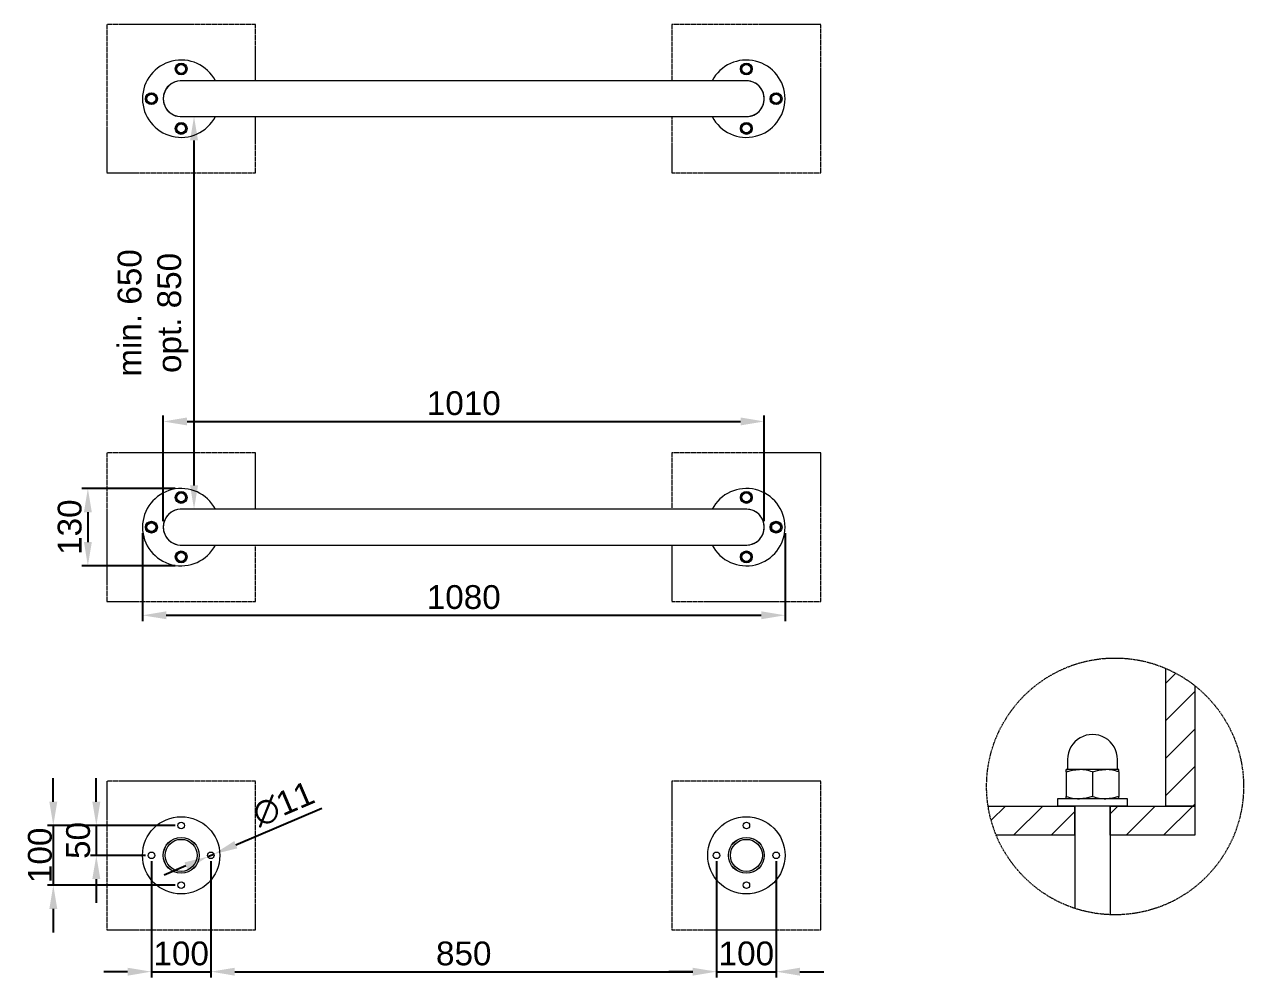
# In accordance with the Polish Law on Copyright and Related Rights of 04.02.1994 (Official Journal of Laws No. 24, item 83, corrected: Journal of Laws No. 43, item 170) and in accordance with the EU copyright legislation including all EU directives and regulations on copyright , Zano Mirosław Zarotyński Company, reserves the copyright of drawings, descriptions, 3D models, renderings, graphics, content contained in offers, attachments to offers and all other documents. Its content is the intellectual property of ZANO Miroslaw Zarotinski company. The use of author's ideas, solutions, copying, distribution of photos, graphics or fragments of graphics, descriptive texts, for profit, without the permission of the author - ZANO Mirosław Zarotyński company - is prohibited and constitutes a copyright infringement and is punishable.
# Model space of a CAD drawing. Header units: millimetres. Extents: x -470 to 13540, y 264 to 3642.
# Drawn here: x -26 to 2023, y 264 to 1867 of the extents above; entities that cross this region are included whole.
import ezdxf

# ---------------------------------------------------------------- set-up
doc = ezdxf.new("R2010")
doc.units = ezdxf.units.MM
doc.linetypes.add('HIDDEN', pattern=[1.905, 1.27, -0.635])
for name, color, linetype, lineweight in [('ZANO_R', 7, 'Continuous', 0), ('ZANO_R_przerywana', 7, 'HIDDEN', 0), ('ZANO_W', 1, 'Continuous', 0)]:
    doc.layers.add(name, color=color, linetype=linetype, lineweight=lineweight)
doc.styles.add('Arial', font='arial.ttf')
doc.styles.get("Standard").update_dxf_attribs({"font": 'ARIALUNI.TTF'})
doc.dimstyles.new('pl i ang', dxfattribs={"dimtxt": 50, "dimasz": 50, "dimexe": 1.25, "dimexo": 0.625, "dimgap": 10, "dimtad": 1, "dimtoh": 1, "dimtxsty": 'Standard', "dimcen": 2.5, "dimclrd": 1, "dimclre": 1, "dimclrt": 1, "dimadec": 0, "dimazin": 0, "dimtfac": 1, "dimtmove": 0, "dimatfit": 3, "dimfxl": 1, "dimarcsym": 1})

# ---------------------------------------------------------------- blocks, each defined once
blk = doc.blocks.new('*D453')
at = {"layer": 'ZANO_W', "color": 1, "lineweight": -2}
for p, q in [((249.3, 1711.5), (249.3, 1711.5)), ((259.3, 1091.4), (259.3, 1671.5)), ((249.3, 1051.4), (249.3, 1051.4))]:
    blk.add_line(p, q, dxfattribs=at)
at = {"layer": 'ZANO_W', "color": 1}
for points in [[(266, 1671.5), (252.6, 1671.5), (259.3, 1711.5)], [(252.6, 1091.4), (266, 1091.4), (259.3, 1051.4)]]:
    blk.add_solid(points, dxfattribs=at)
at = {"layer": 'ZANO_W', "color": 1, "insert": (190.3, 1381.4), "char_height": 40, "attachment_point": 5, "rotation": 90, "style": 'Arial'}
blk.add_mtext('min. 650\\Popt. 850', dxfattribs=at)
blk = doc.blocks.new('*D454')
at = {"layer": 'ZANO_W', "color": 1, "lineweight": -2}
for p, q in [((95.1, 559.4), (95.1, 599.4)), ((227.7, 519.4), (85.1, 519.4)), ((95.1, 519.4), (95.1, 469.4)), ((177.7, 469.4), (85.1, 469.4)), ((95.1, 429.4), (95.1, 389.4))]:
    blk.add_line(p, q, dxfattribs=at)
at = {"layer": 'ZANO_W', "color": 1}
for points in [[(88.4, 559.4), (101.8, 559.4), (95.1, 519.4)], [(101.8, 429.4), (88.4, 429.4), (95.1, 469.4)]]:
    blk.add_solid(points, dxfattribs=at)
at = {"layer": 'ZANO_W', "color": 1, "insert": (64.7, 494.4), "char_height": 40, "attachment_point": 5, "rotation": 90, "style": 'Arial'}
blk.add_mtext('50', dxfattribs=at)
blk = doc.blocks.new('*D456')
at = {"layer": 'ZANO_W', "color": 1, "lineweight": -2}
for p, q in [((22.8, 559.4), (22.8, 599.4)), ((227.7, 519.4), (12.8, 519.4)), ((22.8, 519.4), (22.8, 419.4)), ((227.7, 419.4), (12.8, 419.4)), ((22.8, 379.4), (22.8, 339.4))]:
    blk.add_line(p, q, dxfattribs=at)
at = {"layer": 'ZANO_W', "color": 1}
for points in [[(16.2, 559.4), (29.5, 559.4), (22.8, 519.4)], [(29.5, 379.4), (16.2, 379.4), (22.8, 419.4)]]:
    blk.add_solid(points, dxfattribs=at)
at = {"layer": 'ZANO_W', "color": 1, "insert": (0.5, 469.4), "char_height": 40, "attachment_point": 5, "rotation": 90, "style": 'Arial'}
blk.add_mtext('100', dxfattribs=at)
blk = doc.blocks.new('*D457')
at = {"layer": 'ZANO_W', "color": 1, "lineweight": -2}
for p, q in [((187.7, 459.4), (187.7, 263.8)), ((287.7, 459.4), (287.7, 263.8)), ((147.7, 273.8), (107.7, 273.8)), ((187.7, 273.8), (287.7, 273.8)), ((327.7, 273.8), (367.7, 273.8))]:
    blk.add_line(p, q, dxfattribs=at)
at = {"layer": 'ZANO_W', "color": 1}
for points in [[(147.7, 267.1), (147.7, 280.4), (187.7, 273.8)], [(327.7, 280.4), (327.7, 267.1), (287.7, 273.8)]]:
    blk.add_solid(points, dxfattribs=at)
at = {"layer": 'ZANO_W', "color": 1, "insert": (237.7, 304.2), "char_height": 40, "attachment_point": 5, "style": 'Arial'}
blk.add_mtext('100', dxfattribs=at)
blk = doc.blocks.new('*D458')
at = {"layer": 'ZANO_W', "color": 1, "lineweight": -2}
for p, q in [((287.7, 459.4), (287.7, 263.8)), ((1137.4, 459.4), (1137.4, 263.8)), ((327.7, 273.8), (1097.4, 273.8))]:
    blk.add_line(p, q, dxfattribs=at)
at = {"layer": 'ZANO_W', "color": 1}
for points in [[(327.7, 280.4), (327.7, 267.1), (287.7, 273.8)], [(1097.4, 267.1), (1097.4, 280.4), (1137.4, 273.8)]]:
    blk.add_solid(points, dxfattribs=at)
at = {"layer": 'ZANO_W', "color": 1, "insert": (712.5, 304.2), "char_height": 40, "attachment_point": 5, "style": 'Arial'}
blk.add_mtext('850', dxfattribs=at)
blk = doc.blocks.new('*D459')
at = {"layer": 'ZANO_W', "color": 1, "lineweight": -2}
for p, q in [((1137.4, 459.4), (1137.4, 263.8)), ((1237.4, 459.4), (1237.4, 263.8)), ((1097.4, 273.8), (1057.4, 273.8)), ((1137.4, 273.8), (1237.4, 273.8)), ((1277.4, 273.8), (1317.4, 273.8))]:
    blk.add_line(p, q, dxfattribs=at)
at = {"layer": 'ZANO_W', "color": 1}
for points in [[(1097.4, 267.1), (1097.4, 280.4), (1137.4, 273.8)], [(1277.4, 280.4), (1277.4, 267.1), (1237.4, 273.8)]]:
    blk.add_solid(points, dxfattribs=at)
at = {"layer": 'ZANO_W', "color": 1, "insert": (1187.4, 304.2), "char_height": 40, "attachment_point": 5, "style": 'Arial'}
blk.add_mtext('100', dxfattribs=at)
blk = doc.blocks.new('*D463')
at = {"layer": 'ZANO_W', "color": 1, "lineweight": -2}
for p, q in [((329.5, 487.2), (474, 548.9)), ((282.6, 467.2), (292.7, 471.5)), ((245.8, 451.5), (209, 435.8))]:
    blk.add_line(p, q, dxfattribs=at)
at = {"layer": 'ZANO_W', "color": 1}
for points in [[(326.9, 493.4), (332.1, 481.1), (292.7, 471.5)], [(248.4, 445.4), (243.2, 457.6), (282.6, 467.2)]]:
    blk.add_solid(points, dxfattribs=at)
at = {"layer": 'ZANO_W', "color": 1, "insert": (409.6, 555.7), "char_height": 40, "attachment_point": 5, "rotation": 23.1185, "style": 'Arial'}
blk.add_mtext('∅11', dxfattribs=at)
blk = doc.blocks.new('*D464')
at = {"layer": 'ZANO_W', "color": 1, "lineweight": -2}
for p, q in [((227.7, 1086.2), (70.9, 1086.2)), ((80.9, 1046.2), (80.9, 996.2)), ((227.7, 956.2), (70.9, 956.2))]:
    blk.add_line(p, q, dxfattribs=at)
at = {"layer": 'ZANO_W', "color": 1}
for points in [[(87.6, 1046.2), (74.3, 1046.2), (80.9, 1086.2)], [(74.3, 996.2), (87.6, 996.2), (80.9, 956.2)]]:
    blk.add_solid(points, dxfattribs=at)
at = {"layer": 'ZANO_W', "color": 1, "insert": (50.5, 1021.2), "char_height": 40, "attachment_point": 5, "rotation": 90, "style": 'Arial'}
blk.add_mtext('130', dxfattribs=at)
blk = doc.blocks.new('*D465')
at = {"layer": 'ZANO_W', "color": 1, "lineweight": -2}
for p, q in [((207.5, 1031.2), (207.5, 1208.9)), ((1217.6, 1031.2), (1217.6, 1208.9)), ((247.5, 1198.9), (1177.6, 1198.9))]:
    blk.add_line(p, q, dxfattribs=at)
at = {"layer": 'ZANO_W', "color": 1}
for points in [[(247.5, 1205.6), (247.5, 1192.3), (207.5, 1198.9)], [(1177.6, 1192.3), (1177.6, 1205.6), (1217.6, 1198.9)]]:
    blk.add_solid(points, dxfattribs=at)
at = {"layer": 'ZANO_W', "color": 1, "insert": (712.6, 1229.4), "char_height": 40, "attachment_point": 5, "style": 'Arial'}
blk.add_mtext('1010', dxfattribs=at)
blk = doc.blocks.new('*D466')
at = {"layer": 'ZANO_W', "color": 1, "lineweight": -2}
for p, q in [((172.7, 1011.2), (172.7, 863)), ((1252.4, 1011.2), (1252.4, 863)), ((212.7, 873), (1212.4, 873))]:
    blk.add_line(p, q, dxfattribs=at)
at = {"layer": 'ZANO_W', "color": 1}
for points in [[(212.7, 879.7), (212.7, 866.4), (172.7, 873)], [(1212.4, 866.4), (1212.4, 879.7), (1252.4, 873)]]:
    blk.add_solid(points, dxfattribs=at)
at = {"layer": 'ZANO_W', "color": 1, "insert": (712.5, 903.4), "char_height": 40, "attachment_point": 5, "style": 'Arial'}
blk.add_mtext('1080', dxfattribs=at)

msp = doc.modelspace()

# ---------------------------------------------------------------- linework, layer by layer
at = {"layer": 'ZANO_R'}
for p, q in [((237.7, 1799.6), (233, 1799.6)), ((237.7, 1783.6), (233, 1783.6)), ((242.3, 1799.6), (237.7, 1799.6)), ((242.3, 1783.6), (237.7, 1783.6)), ((1178.1, 1791.6), (1180.5, 1787.6)), ((1182.8, 1799.6), (1180.5, 1795.6)), ((1187.4, 1799.6), (1182.8, 1799.6)), ((1187.4, 1783.6), (1182.8, 1783.6)), ((1192, 1799.6), (1187.4, 1799.6)), ((1192, 1783.6), (1187.4, 1783.6)), ((1192, 1783.6), (1194.3, 1787.6)), ((281, 1771.8), (237.7, 1771.8)), ((1080.7, 1771.8), (281, 1771.8)), ((1187.4, 1771.8), (1080.7, 1771.8)), ((179.7, 1746.2), (179.7, 1741.6)), ((179.7, 1741.6), (179.7, 1737)), ((195.7, 1746.2), (195.7, 1741.6)), ((195.7, 1741.6), (195.7, 1737)), ((1229.4, 1741.6), (1229.4, 1746.2)), ((1229.4, 1737), (1229.4, 1741.6)), ((1245.4, 1741.6), (1245.4, 1746.2)), ((1245.4, 1737), (1245.4, 1741.6)), ((237.7, 1711.5), (281, 1711.5)), ((281, 1711.5), (1080.7, 1711.5)), ((1080.7, 1711.5), (1187.4, 1711.5)), ((233, 1699.6), (237.7, 1699.6)), ((233, 1683.6), (237.7, 1683.6)), ((237.7, 1699.6), (242.3, 1699.6)), ((237.7, 1683.6), (242.3, 1683.6)), ((1182.8, 1699.6), (1187.4, 1699.6)), ((1182.8, 1683.6), (1187.4, 1683.6)), ((1187.4, 1699.6), (1192, 1699.6)), ((1187.4, 1683.6), (1192, 1683.6)), ((237.7, 1079.2), (233, 1079.2)), ((242.3, 1079.2), (237.7, 1079.2)), ((1178.1, 1071.2), (1180.5, 1067.2)), ((1182.8, 1079.2), (1180.5, 1075.2)), ((1187.4, 1079.2), (1182.8, 1079.2)), ((1192, 1079.2), (1187.4, 1079.2)), ((1192, 1063.2), (1194.3, 1067.2)), ((237.7, 1063.2), (233, 1063.2)), ((242.3, 1063.2), (237.7, 1063.2)), ((281, 1051.4), (237.7, 1051.4)), ((1080.7, 1051.4), (281, 1051.4)), ((1187.4, 1051.4), (1080.7, 1051.4)), ((1187.4, 1063.2), (1182.8, 1063.2)), ((1192, 1063.2), (1187.4, 1063.2)), ((179.7, 1025.8), (179.7, 1021.2)), ((195.7, 1025.8), (195.7, 1021.2)), ((1229.4, 1021.2), (1229.4, 1025.8)), ((1245.4, 1021.2), (1245.4, 1025.8)), ((179.7, 1021.2), (179.7, 1016.6)), ((195.7, 1021.2), (195.7, 1016.6)), ((1229.4, 1016.6), (1229.4, 1021.2)), ((1245.4, 1016.6), (1245.4, 1021.2)), ((237.7, 991.1), (281, 991.1)), ((281, 991.1), (1080.7, 991.1)), ((1080.7, 991.1), (1187.4, 991.1)), ((233, 979.2), (237.7, 979.2)), ((233, 963.2), (237.7, 963.2)), ((237.7, 979.2), (242.3, 979.2)), ((237.7, 963.2), (242.3, 963.2)), ((1182.8, 979.2), (1187.4, 979.2)), ((1182.8, 963.2), (1187.4, 963.2)), ((1187.4, 979.2), (1192, 979.2)), ((1187.4, 963.2), (1192, 963.2)), ((1891.9, 783.9), (1891.9, 552.2)), ((1891.9, 758.6), (1909, 775.7)), ((1891.9, 695.5), (1941, 744.7)), ((1941, 754.6), (1941, 552.2)), ((1891.9, 632.5), (1941, 681.6)), ((1727.3, 630.8), (1727.3, 614.8)), ((1810.9, 614.8), (1810.9, 630.8)), ((1891.9, 569.5), (1941, 618.6)), ((1724.9, 609.6), (1724.9, 613.6)), ((1747, 613.6), (1724.9, 613.6)), ((1724.9, 609.6), (1735.7, 612.5)), ((1724.9, 609.6), (1724.9, 568.4)), ((1735.7, 612.5), (1747, 613.6)), ((1791.2, 613.6), (1747, 613.6)), ((1769.1, 609.6), (1779.9, 612.5)), ((1769.1, 609.6), (1769.1, 568.4)), ((1779.9, 612.5), (1791.2, 613.6)), ((1813.3, 613.6), (1791.2, 613.6)), ((1813.3, 609.6), (1813.3, 613.6)), ((1813.3, 609.6), (1813.3, 568.4)), ((1710.1, 564.5), (1710.1, 552.2)), ((1828, 564.5), (1710.1, 564.5)), ((1724.9, 564.5), (1724.9, 568.4)), ((1758.3, 565.6), (1747, 564.5)), ((1769.1, 568.4), (1758.3, 565.6)), ((1802.5, 565.6), (1791.2, 564.5)), ((1813.3, 568.4), (1802.5, 565.6)), ((1813.3, 564.5), (1813.3, 568.4)), ((1828, 552.2), (1828, 564.5)), ((1937.6, 552.2), (1941, 555.6)), ((1593.7, 552.3), (1739.6, 552.2)), ((1598.7, 528.4), (1622.6, 552.3)), ((1636.4, 503.1), (1685.6, 552.2)), ((1699.4, 503.1), (1739.6, 543.2)), ((1828, 552.2), (1710.1, 552.2)), ((1739.6, 503.1), (1739.6, 552.2)), ((1739.6, 552.2), (1739.6, 380.2)), ((1798.6, 503.1), (1798.6, 552.2)), ((1798.6, 552.2), (1941, 552.2)), ((1798.6, 552.2), (1798.6, 369.6)), ((1798.6, 539.2), (1811.6, 552.2)), ((1825.5, 503.1), (1874.6, 552.2)), ((1888.5, 503.1), (1937.6, 552.2)), ((1941, 552.2), (1891.9, 552.2)), ((1739.6, 503.1), (1606.4, 503.1)), ((1941, 503.1), (1798.6, 503.1))]:
    msp.add_line(p, q, dxfattribs=at)
at = {"layer": 'ZANO_R', "flags": 128}
for points in [[(230.7, 1795.6), (230.6, 1795.3), (229.5, 1793.5), (228.4, 1791.6)], [(228.4, 1791.6), (229.6, 1789.7), (230.7, 1787.6)], [(233, 1799.6), (231.9, 1797.7), (230.7, 1795.6)], [(230.7, 1787.6), (230.9, 1787.3), (232, 1785.5), (233, 1783.6)], [(244.6, 1795.6), (244.4, 1795.9), (243.4, 1797.8), (242.3, 1799.6)], [(242.3, 1783.6), (243.4, 1785.6), (244.6, 1787.6)], [(246.9, 1791.6), (245.8, 1793.6), (244.6, 1795.6)], [(244.6, 1787.6), (244.8, 1787.9), (245.8, 1789.8), (246.9, 1791.6)], [(1180.5, 1795.6), (1180.3, 1795.3), (1179.2, 1793.5), (1178.1, 1791.6)], [(1180.5, 1787.6), (1180.6, 1787.3), (1181.7, 1785.5), (1182.8, 1783.6)], [(1194.3, 1795.6), (1194.1, 1795.9), (1193.1, 1797.8), (1192, 1799.6)], [(1196.6, 1791.6), (1195.5, 1793.6), (1194.3, 1795.6)], [(1194.3, 1787.6), (1194.5, 1787.9), (1195.5, 1789.8), (1196.6, 1791.6)], [(183.7, 1748.6), (183.4, 1748.4), (181.5, 1747.3), (179.7, 1746.2)], [(187.7, 1750.9), (185.7, 1749.7), (183.7, 1748.6)], [(191.7, 1748.6), (191.4, 1748.7), (189.5, 1749.8), (187.7, 1750.9)], [(195.7, 1746.2), (193.7, 1747.4), (191.7, 1748.6)], [(1233.4, 1748.6), (1233.1, 1748.4), (1231.2, 1747.3), (1229.4, 1746.2)], [(1237.4, 1750.9), (1235.4, 1749.7), (1233.4, 1748.6)], [(1241.4, 1748.6), (1241.1, 1748.7), (1239.2, 1749.8), (1237.4, 1750.9)], [(1245.4, 1746.2), (1243.4, 1747.4), (1241.4, 1748.6)], [(179.7, 1737), (181.6, 1735.9), (183.7, 1734.7)], [(183.7, 1734.7), (184, 1734.5), (185.8, 1733.5), (187.7, 1732.4)], [(187.7, 1732.4), (189.6, 1733.5), (191.7, 1734.7)], [(191.7, 1734.7), (192, 1734.9), (193.8, 1735.9), (195.7, 1737)], [(1229.4, 1737), (1231.3, 1735.9), (1233.4, 1734.7)], [(1233.4, 1734.7), (1233.7, 1734.5), (1235.5, 1733.5), (1237.4, 1732.4)], [(1237.4, 1732.4), (1239.3, 1733.5), (1241.4, 1734.7)], [(1241.4, 1734.7), (1241.7, 1734.9), (1243.5, 1735.9), (1245.4, 1737)], [(230.7, 1695.6), (230.6, 1695.4), (229.5, 1693.5), (228.4, 1691.6)], [(228.4, 1691.6), (229.6, 1689.7), (230.7, 1687.6)], [(233, 1699.6), (231.9, 1697.7), (230.7, 1695.6)], [(230.7, 1687.6), (230.9, 1687.4), (232, 1685.5), (233, 1683.6)], [(244.6, 1695.6), (244.4, 1695.9), (243.4, 1697.8), (242.3, 1699.6)], [(242.3, 1683.6), (243.4, 1685.6), (244.6, 1687.6)], [(246.9, 1691.6), (245.8, 1693.6), (244.6, 1695.6)], [(244.6, 1687.6), (244.8, 1687.9), (245.8, 1689.8), (246.9, 1691.6)], [(1180.5, 1695.6), (1180.3, 1695.4), (1179.2, 1693.5), (1178.1, 1691.6)], [(1178.1, 1691.6), (1179.3, 1689.7), (1180.5, 1687.6)], [(1182.8, 1699.6), (1181.6, 1697.7), (1180.5, 1695.6)], [(1180.5, 1687.6), (1180.6, 1687.4), (1181.7, 1685.5), (1182.8, 1683.6)], [(1194.3, 1695.6), (1194.1, 1695.9), (1193.1, 1697.8), (1192, 1699.6)], [(1192, 1683.6), (1193.1, 1685.6), (1194.3, 1687.6)], [(1196.6, 1691.6), (1195.5, 1693.6), (1194.3, 1695.6)], [(1194.3, 1687.6), (1194.5, 1687.9), (1195.5, 1689.8), (1196.6, 1691.6)], [(230.7, 1075.2), (230.6, 1074.9), (229.5, 1073.1), (228.4, 1071.2)], [(228.4, 1071.2), (229.6, 1069.2), (230.7, 1067.2)], [(233, 1079.2), (231.9, 1077.2), (230.7, 1075.2)], [(230.7, 1067.2), (230.9, 1066.9), (232, 1065.1), (233, 1063.2)], [(244.6, 1075.2), (244.4, 1075.5), (243.4, 1077.3), (242.3, 1079.2)], [(242.3, 1063.2), (243.4, 1065.2), (244.6, 1067.2)], [(246.9, 1071.2), (245.8, 1073.2), (244.6, 1075.2)], [(244.6, 1067.2), (244.8, 1067.5), (245.8, 1069.3), (246.9, 1071.2)], [(1180.5, 1075.2), (1180.3, 1074.9), (1179.2, 1073.1), (1178.1, 1071.2)], [(1180.5, 1067.2), (1180.6, 1066.9), (1181.7, 1065.1), (1182.8, 1063.2)], [(1194.3, 1075.2), (1194.1, 1075.5), (1193.1, 1077.3), (1192, 1079.2)], [(1196.6, 1071.2), (1195.5, 1073.2), (1194.3, 1075.2)], [(1194.3, 1067.2), (1194.5, 1067.5), (1195.5, 1069.3), (1196.6, 1071.2)], [(183.7, 1028.1), (183.4, 1028), (181.5, 1026.9), (179.7, 1025.8)], [(187.7, 1030.4), (185.7, 1029.3), (183.7, 1028.1)], [(191.7, 1028.1), (191.4, 1028.3), (189.5, 1029.4), (187.7, 1030.4)], [(195.7, 1025.8), (193.7, 1027), (191.7, 1028.1)], [(1233.4, 1028.1), (1233.1, 1028), (1231.2, 1026.9), (1229.4, 1025.8)], [(1237.4, 1030.4), (1235.4, 1029.3), (1233.4, 1028.1)], [(1241.4, 1028.1), (1241.1, 1028.3), (1239.2, 1029.4), (1237.4, 1030.4)], [(1245.4, 1025.8), (1243.4, 1027), (1241.4, 1028.1)], [(179.7, 1016.6), (181.6, 1015.5), (183.7, 1014.3)], [(183.7, 1014.3), (184, 1014.1), (185.8, 1013), (187.7, 1012)], [(187.7, 1012), (189.6, 1013.1), (191.7, 1014.3)], [(191.7, 1014.3), (192, 1014.4), (193.8, 1015.5), (195.7, 1016.6)], [(1229.4, 1016.6), (1231.3, 1015.5), (1233.4, 1014.3)], [(1233.4, 1014.3), (1233.7, 1014.1), (1235.5, 1013), (1237.4, 1012)], [(1237.4, 1012), (1239.3, 1013.1), (1241.4, 1014.3)], [(1241.4, 1014.3), (1241.7, 1014.4), (1243.5, 1015.5), (1245.4, 1016.6)], [(230.7, 975.2), (230.6, 974.9), (229.5, 973.1), (228.4, 971.2)], [(228.4, 971.2), (229.6, 969.3), (230.7, 967.2)], [(233, 979.2), (231.9, 977.3), (230.7, 975.2)], [(230.7, 967.2), (230.9, 966.9), (232, 965.1), (233, 963.2)], [(244.6, 975.2), (244.4, 975.5), (243.4, 977.4), (242.3, 979.2)], [(242.3, 963.2), (243.4, 965.2), (244.6, 967.2)], [(246.9, 971.2), (245.8, 973.2), (244.6, 975.2)], [(244.6, 967.2), (244.8, 967.5), (245.8, 969.4), (246.9, 971.2)], [(1180.5, 975.2), (1180.3, 974.9), (1179.2, 973.1), (1178.1, 971.2)], [(1178.1, 971.2), (1179.3, 969.3), (1180.5, 967.2)], [(1182.8, 979.2), (1181.6, 977.3), (1180.5, 975.2)], [(1180.5, 967.2), (1180.6, 966.9), (1181.7, 965.1), (1182.8, 963.2)], [(1194.3, 975.2), (1194.1, 975.5), (1193.1, 977.4), (1192, 979.2)], [(1192, 963.2), (1193.1, 965.2), (1194.3, 967.2)], [(1196.6, 971.2), (1195.5, 973.2), (1194.3, 975.2)], [(1194.3, 967.2), (1194.5, 967.5), (1195.5, 969.4), (1196.6, 971.2)]]:
    msp.add_lwpolyline(points, dxfattribs=at)
at = {"layer": 'ZANO_R'}
msp.add_lwpolyline([(1941, 552.2), (1941, 503.1)], dxfattribs=at)
for centre, radius in [((237.7, 1791.6), 10), ((237.7, 1791.6), 7.5), ((1187.4, 1791.6), 10), ((1187.4, 1791.6), 7.5), ((187.7, 1741.6), 10), ((187.7, 1741.6), 7.5), ((1237.4, 1741.6), 10), ((1237.4, 1741.6), 7.5), ((237.7, 1691.6), 10), ((1187.4, 1691.6), 10), ((237.7, 1691.6), 7.5), ((1187.4, 1691.6), 7.5), ((237.7, 1071.2), 10), ((237.7, 1071.2), 7.5), ((1187.4, 1071.2), 10), ((1187.4, 1071.2), 7.5), ((187.7, 1021.2), 10), ((187.7, 1021.2), 7.5), ((1237.4, 1021.2), 10), ((1237.4, 1021.2), 7.5), ((237.7, 971.2), 10), ((237.7, 971.2), 7.5), ((1187.4, 971.2), 10), ((1187.4, 971.2), 7.5), ((237.7, 469.4), 65), ((1187.4, 469.4), 65), ((237.7, 519.4), 5.5), ((1187.4, 519.4), 5.5), ((237.7, 469.4), 30.2), ((237.7, 469.4), 30.1), ((237.7, 469.4), 26.9), ((1187.4, 469.4), 30.2), ((1187.4, 469.4), 30.1), ((1187.4, 469.4), 26.9), ((187.7, 469.4), 5.5), ((287.7, 469.4), 5.5), ((1137.4, 469.4), 5.5), ((1237.4, 469.4), 5.5), ((237.7, 419.4), 5.5), ((1187.4, 419.4), 5.5)]:
    msp.add_circle(centre, radius, dxfattribs=at)
for centre, radius, start, end in [((237.7, 1741.6), 65, 27.6356, 332.3644), ((1187.4, 1741.6), 65, 0, 152.3644), ((237.7, 1791.6), 8, 150, 210), ((237.7, 1791.6), 8, 90, 150), ((237.7, 1791.6), 8, 210, 270), ((237.7, 1791.6), 8, 30, 90), ((237.7, 1791.6), 8, 270, 330), ((237.7, 1791.6), 8, 330, 30), ((1187.4, 1791.6), 8, 150, 210), ((1187.4, 1791.6), 8, 90, 150), ((1187.4, 1791.6), 8, 210, 270), ((1187.4, 1791.6), 8, 30, 90), ((1187.4, 1791.6), 8, 270, 330), ((1187.4, 1791.6), 8, 330, 30), ((237.7, 1741.6), 30.2, 85.3399, 274.6601), ((237.7, 1741.6), 30.1, 90, 180), ((1187.4, 1741.6), 30.2, 0, 94.6601), ((1187.4, 1741.6), 30.1, 270, 90), ((187.7, 1741.6), 8, 120, 180), ((187.7, 1741.6), 8, 180, 240), ((187.7, 1741.6), 8, 60, 120), ((187.7, 1741.6), 8, 0, 60), ((187.7, 1741.6), 8, 300, 0), ((237.7, 1741.6), 30.1, 180, 270), ((1187.4, 1741.6), 65, 207.6356, 0), ((1187.4, 1741.6), 30.2, 265.3399, 0), ((1237.4, 1741.6), 8, 120, 180), ((1237.4, 1741.6), 8, 180, 240), ((1237.4, 1741.6), 8, 60, 120), ((1237.4, 1741.6), 8, 0, 60), ((1237.4, 1741.6), 8, 300, 0), ((187.7, 1741.6), 8, 240, 300), ((1237.4, 1741.6), 8, 240, 300), ((237.7, 1691.6), 8, 150, 210), ((237.7, 1691.6), 8, 90, 150), ((237.7, 1691.6), 8, 210, 270), ((237.7, 1691.6), 8, 30, 90), ((237.7, 1691.6), 8, 270, 330), ((237.7, 1691.6), 8, 330, 30), ((1187.4, 1691.6), 8, 150, 210), ((1187.4, 1691.6), 8, 90, 150), ((1187.4, 1691.6), 8, 210, 270), ((1187.4, 1691.6), 8, 30, 90), ((1187.4, 1691.6), 8, 270, 330), ((1187.4, 1691.6), 8, 330, 30), ((237.7, 1021.2), 65, 27.6356, 332.3644), ((1187.4, 1021.2), 65, 0, 152.3644), ((237.7, 1071.2), 8, 150, 210), ((237.7, 1071.2), 8, 90, 150), ((237.7, 1071.2), 8, 210, 270), ((237.7, 1071.2), 8, 30, 90), ((237.7, 1071.2), 8, 270, 330), ((237.7, 1071.2), 8, 330, 30), ((1187.4, 1071.2), 8, 150, 210), ((1187.4, 1071.2), 8, 90, 150), ((1187.4, 1071.2), 8, 210, 270), ((1187.4, 1071.2), 8, 30, 90), ((1187.4, 1071.2), 8, 270, 330), ((1187.4, 1071.2), 8, 330, 30), ((237.7, 1021.2), 30.2, 85.3399, 274.6601), ((237.7, 1021.2), 30.1, 90, 180), ((1187.4, 1021.2), 30.2, 0, 94.6601), ((1187.4, 1021.2), 30.1, 270, 90), ((187.7, 1021.2), 8, 120, 180), ((187.7, 1021.2), 8, 60, 120), ((187.7, 1021.2), 8, 0, 60), ((1237.4, 1021.2), 8, 120, 180), ((1237.4, 1021.2), 8, 60, 120), ((1237.4, 1021.2), 8, 0, 60), ((187.7, 1021.2), 8, 180, 240), ((187.7, 1021.2), 8, 240, 300), ((187.7, 1021.2), 8, 300, 0), ((237.7, 1021.2), 30.1, 180, 270), ((1187.4, 1021.2), 65, 207.6356, 0), ((1187.4, 1021.2), 30.2, 265.3399, 0), ((1237.4, 1021.2), 8, 180, 240), ((1237.4, 1021.2), 8, 240, 300), ((1237.4, 1021.2), 8, 300, 0), ((237.7, 971.2), 8, 150, 210), ((237.7, 971.2), 8, 90, 150), ((237.7, 971.2), 8, 210, 270), ((237.7, 971.2), 8, 30, 90), ((237.7, 971.2), 8, 270, 330), ((237.7, 971.2), 8, 330, 30), ((1187.4, 971.2), 8, 150, 210), ((1187.4, 971.2), 8, 90, 150), ((1187.4, 971.2), 8, 210, 270), ((1187.4, 971.2), 8, 30, 90), ((1187.4, 971.2), 8, 270, 330), ((1187.4, 971.2), 8, 330, 30), ((1769.1, 630.8), 41.8, 359.9997, 180.0003), ((1726.1, 614.8), 1.23, 270.0029, 359.9902), ((1812.1, 614.8), 1.23, 180.0098, 269.9971), ((1746.4, 546.6), 67, 70.227, 89.5168), ((1790.6, 546.6), 67, 70.227, 89.5168), ((1747.5, 631.5), 67, 250.2279, 269.5163), ((1791.8, 631.5), 67, 250.2279, 269.5163)]:
    msp.add_arc(centre, radius, start, end, dxfattribs=at)
at = {"layer": 'ZANO_R_przerywana'}
for p, q in [((112.7, 1866.6), (112.7, 1616.7)), ((362.6, 1866.6), (112.7, 1866.6)), ((362.6, 1771.8), (362.6, 1866.6)), ((1062.4, 1866.6), (1062.4, 1771.8)), ((1312.3, 1866.6), (1062.4, 1866.6)), ((1312.3, 1616.7), (1312.3, 1866.6)), ((362.6, 1616.7), (362.6, 1711.5)), ((1062.4, 1711.5), (1062.4, 1616.7)), ((112.7, 1616.7), (362.6, 1616.7)), ((1062.4, 1616.7), (1312.3, 1616.7)), ((112.7, 1146.2), (112.7, 896.2)), ((362.6, 1146.2), (112.7, 1146.2)), ((362.6, 1051.4), (362.6, 1146.2)), ((1062.4, 1146.2), (1062.4, 1051.4)), ((1312.3, 1146.2), (1062.4, 1146.2)), ((1312.3, 896.2), (1312.3, 1146.2)), ((362.6, 896.2), (362.6, 991.1)), ((1062.4, 991.1), (1062.4, 896.2)), ((112.7, 896.2), (362.6, 896.2)), ((1062.4, 896.2), (1312.3, 896.2)), ((362.6, 594.3), (112.7, 594.3)), ((112.7, 594.3), (112.7, 344.4)), ((362.6, 344.4), (362.6, 594.3)), ((1062.4, 594.3), (1062.4, 344.4)), ((1312.3, 594.3), (1062.4, 594.3)), ((1312.3, 344.4), (1312.3, 594.3)), ((112.7, 344.4), (362.6, 344.4)), ((1062.4, 344.4), (1312.3, 344.4))]:
    msp.add_line(p, q, dxfattribs=at)
at = {"layer": 'ZANO_R_przerywana', "color": 1}
msp.add_circle((1807, 585.3), 215.9, dxfattribs=at)

# ---------------------------------------------------------------- dimensions: what is measured, and where the dimension line sits
at = {"layer": 'ZANO_W'}
dim = msp.add_linear_dim(base=(259.3, 1711.5), p1=(259.3, 1051.4), p2=(259.3, 1711.5), angle=90, text='min. 650\\Popt. 850', dimstyle='pl i ang', override={"dimtxt": 40, "dimasz": 40, "dimexe": 10, "dimexo": 10, "dimtoh": 0, "dimdec": 0, "dimtxsty": 'Arial', "dimtdec": 0, "dimtmove": 1}, dxfattribs=at)
dim.commit()
dim.dimension.update_dxf_attribs({"geometry": '*D453', "text_midpoint": (190.3, 1381.4)})
for base, p1, p2, picture, middle in [((1217.6, 1198.9), (207.5, 1021.2), (1217.6, 1021.2), '*D465', (712.6, 1229.4)), ((1252.4, 873), (172.7, 1021.2), (1252.4, 1021.2), '*D466', (712.5, 903.4)), ((1137.4, 273.8), (287.7, 469.4), (1137.4, 469.4), '*D458', (712.5, 304.2))]:
    dim = msp.add_linear_dim(base=base, p1=p1, p2=p2, dimstyle='pl i ang', override={"dimtxt": 40, "dimasz": 40, "dimexe": 10, "dimexo": 10, "dimtoh": 0, "dimdec": 0, "dimtxsty": 'Arial', "dimtdec": 0, "dimtmove": 1}, dxfattribs=at)
    dim.commit()
    dim.dimension.update_dxf_attribs({"geometry": picture, "text_midpoint": middle})
dim = msp.add_linear_dim(base=(80.9, 956.2), p1=(237.7, 1086.2), p2=(237.7, 956.2), angle=90, dimstyle='pl i ang', override={"dimtxt": 40, "dimasz": 40, "dimexe": 10, "dimexo": 10, "dimtoh": 0, "dimdec": 0, "dimtxsty": 'Arial', "dimtdec": 0, "dimtmove": 1}, dxfattribs=at)
dim.commit()
dim.dimension.update_dxf_attribs({"geometry": '*D464', "text_midpoint": (50.5, 1021.2)})
for base, p2, picture, middle in [((22.8, 419.4), (237.7, 419.4), '*D456', (30.9, 469.4)), ((95.1, 469.4), (187.7, 469.4), '*D454', (95.1, 494.4))]:
    dim = msp.add_linear_dim(base=base, p1=(237.7, 519.4), p2=p2, angle=90, dimstyle='pl i ang', override={"dimtxt": 40, "dimasz": 40, "dimexe": 10, "dimexo": 10, "dimtoh": 0, "dimdec": 0, "dimtxsty": 'Arial', "dimtdec": 0, "dimtmove": 1}, dxfattribs=at)
    dim.commit()
    dim.dimension.update_dxf_attribs({"geometry": picture, "text_midpoint": middle, "dimtype": 160})
dim = msp.add_diameter_dim_2p(p1=(282.6, 467.2), p2=(292.7, 471.5), dimstyle='pl i ang', override={"dimtxt": 40, "dimasz": 40, "dimexe": 10, "dimexo": 10, "dimtoh": 0, "dimdec": 0, "dimtxsty": 'Arial', "dimtdec": 0, "dimtmove": 1}, dxfattribs=at)
dim.commit()
dim.dimension.update_dxf_attribs({"geometry": '*D463', "text_midpoint": (422, 526.7), "dimtype": 163})
for base, p1, p2, picture, middle in [((287.7, 273.8), (187.7, 469.4), (287.7, 469.4), '*D457', (237.7, 273.8)), ((1237.4, 273.8), (1137.4, 469.4), (1237.4, 469.4), '*D459', (1187.4, 273.8))]:
    dim = msp.add_linear_dim(base=base, p1=p1, p2=p2, dimstyle='pl i ang', override={"dimtxt": 40, "dimasz": 40, "dimexe": 10, "dimexo": 10, "dimtoh": 0, "dimdec": 0, "dimtxsty": 'Arial', "dimtdec": 0, "dimtmove": 1}, dxfattribs=at)
    dim.commit()
    dim.dimension.update_dxf_attribs({"geometry": picture, "text_midpoint": middle, "dimtype": 160})

doc.saveas('drawing.dxf')
